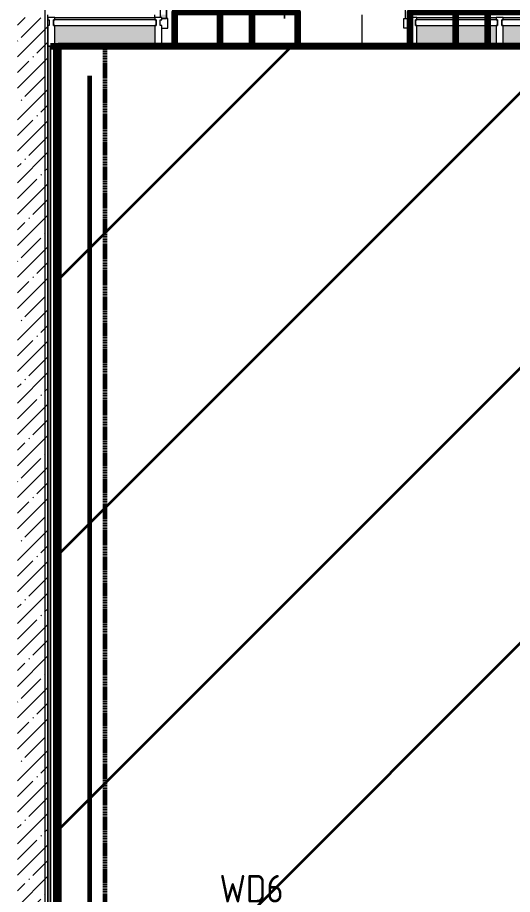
# Model space of a CAD drawing. Header units: millimetres. Extents: x -249154 to 415037, y -45458 to 354837.
# Drawn here: x 3575 to 7163, y 1410 to 7764 of the extents above; entities that cross this region are included whole.
import ezdxf

# ---------------------------------------------------------------- set-up
doc = ezdxf.new("R2010")
doc.units = ezdxf.units.MM
doc.linetypes.add('Штрих короткий', pattern=[600, 300, -300])
for name, color, linetype, lineweight in [('2)1 штукатурка', 4, 'Continuous', 35), ('2)2 штукатурка', 5, 'Continuous', 50), ('3)1 шпаклевка', 4, 'Continuous', 35), ('3.4) Ремонт базовой шпаклевки', 6, 'Continuous', 60), ('3.4) Шп. фин 4 в 529 поз 11227м2', 6, 'Continuous', 140), ('3.5) Ремонт финишной шпаклевки', 3, 'Continuous', 60), ('4) демонтаж НЗ №2', 1, 'Continuous', 35), ('4.1) Дм уборка мусора НЗ 2', 20, 'Continuous', 35), ('5.5) Перег WD5', 3, 'Continuous', 60), ('5.6) Перегародка WD6', 6, 'Continuous', 40), ('501 заделка отвертсии ком', 5, 'Continuous', 158), ('549 штукатурка гипсом', 40, 'Continuous', 60), ('666 покраска FK1', 211, 'Continuous', 60), ('A-DETL-GENF', 7, 'Continuous', 9), ('A-FLOR', 7, 'Continuous', 9), ('A-GLAZ-CURT', 7, 'Continuous', 9), ('A-GLAZ-CURT-1', 7, 'Continuous', 5), ('A-GLAZ-CURT-2', 7, 'Continuous', 20), ('A-GLAZ-CWMG', 7, 'Continuous', 9), ('A-GLAZ-CWMG-1', 7, 'Continuous', 20), ('I-WALL', 7, 'Continuous', 5), ('Оси', 7, 'Continuous', 9)]:
    doc.layers.add(name, color=color, linetype=linetype, lineweight=lineweight)
for name, color, linetype, lineweight, true_color in [('A-DOOR-1', 7, 'Continuous', 5, 0xc0c0c0), ('A-WALL-1', 9, 'Continuous', 5, 0x808080), ('A-WALL-FNSH-1', 9, 'Continuous', 5, 0x808080)]:
    doc.layers.add(name, color=color, linetype=linetype, lineweight=lineweight, true_color=true_color)
doc.layers.add('A-FLOR-PATT-1', color=7, linetype='Continuous', lineweight=9, true_color=0xeef6ff, transparency=0.5)
doc.styles.add('GOST Common_1', font='', dxfattribs={"width": 0.9, "height": 250})
doc.styles.add('ISOCPEUR_1', font='isocpeur.ttf', dxfattribs={"height": 350})
doc.styles.add('ISOCPEUR_4', font='isocpeur.ttf', dxfattribs={"width": 0.9, "height": 1000})
doc.styles.get('GOST Common_1').set_extended_font_data('GOST Common')
doc.dimstyles.new('ISO-2_0_0_9К_Средний_округл2_1', dxfattribs={"dimscale": 304.8, "dimtxt": 995.981176, "dimasz": 2.46063, "dimexe": 1.968504, "dimexo": 0, "dimgap": 0, "dimtad": 1, "dimdec": 0, "dimrnd": 10, "dimzin": 0, "dimdsep": 46, "dimtxsty": 'ISOCPEUR_4', "dimblk1": 'OBLIQUE', "dimblk2": 'OBLIQUE', "dimsah": 1, "dimcen": 0.09, "dimdle": 1.968504, "dimazin": 0, "dimtfac": 1, "dimtdec": 4, "dimtix": 1, "dimtmove": 0, "dimatfit": 3, "dimfxl": 1, "dimtvp": 1, "dimtolj": 1, "dimtzin": 0, "dimarcsym": 2})

# ---------------------------------------------------------------- blocks, each defined once
blk = doc.blocks.new('Системная панель - Стекло - 40мм-31924845-Объем проектирования 1 этажа')
at = {"layer": 'A-GLAZ-CURT-2'}
for p, q in [((300, 40), (-300, 40)), ((-300, 40), (-300, 0)), ((-300, 0), (300, 0)), ((300, 0), (300, 40))]:
    blk.add_line(p, q, dxfattribs=at)
blk = doc.blocks.new('Прямоугольный импост - Импост структурный с накладкой - 190мм-31923628-Объем проектирования 1 этажа')
at = {"layer": 'A-GLAZ-CWMG'}
for points in [[(7610, 7883), (7610, 7900), (7030, 7900), (7030, 7883)], [(7610, 7693), (7610, 7843), (7030, 7843), (7030, 7693)]]:
    blk.add_hatch(color=256, dxfattribs=at).paths.add_polyline_path(points)
for p, q in [((7030, 7900), (7610, 7900)), ((7030, 7693), (7610, 7693))]:
    blk.add_line(p, q, dxfattribs=at)
blk = doc.blocks.new('Прямоугольный импост - Импост структурный с накладкой - 190мм-31924846-Объем проектирования 1 этажа')
at = {"layer": 'A-GLAZ-CWMG-1'}
for p, q in [((-50, 0), (-50, 17)), ((-50, 17), (0, 17)), ((-40, 0), (-50, 0)), ((-40, -40), (-40, 0)), ((0, 0), (-10, 0)), ((-10, 0), (-10, -40)), ((0, 17), (0, 0)), ((-50, -190), (-50, -40)), ((-50, -40), (-40, -40)), ((-10, -40), (0, -40)), ((0, -40), (0, -190)), ((0, -190), (-50, -190))]:
    blk.add_line(p, q, dxfattribs=at)
blk = doc.blocks.new('Прямоугольный импост - Импост структурный с накладкой - 190мм-31924841-Объем проектирования 1 этажа')
at = {"layer": 'A-GLAZ-CWMG-1'}
for p, q in [((-25, 0), (-25, 17)), ((-25, 17), (25, 17)), ((-15, 0), (-25, 0)), ((-15, -40), (-15, 0)), ((25, 0), (15, 0)), ((15, 0), (15, -40)), ((25, 17), (25, 0)), ((-25, -190), (-25, -40)), ((-25, -40), (-15, -40)), ((15, -40), (25, -40)), ((25, -40), (25, -190)), ((25, -190), (-25, -190))]:
    blk.add_line(p, q, dxfattribs=at)
blk = doc.blocks.new('Системная панель - Стекло - 40мм-31924851-Объем проектирования 1 этажа')
at = {"layer": 'A-GLAZ-CURT-2'}
for p, q in [((297.5, 40), (-297.5, 40)), ((-297.5, 40), (-297.5, 0)), ((-297.5, 0), (297.5, 0)), ((297.5, 0), (297.5, 40))]:
    blk.add_line(p, q, dxfattribs=at)
blk = doc.blocks.new('Дверь_Витражная_остекление_ - ДВН_CОШ в витраже В-6-31924853-Объем проектирования 1 этажа')
at = {"layer": 'A-DETL-GENF'}
for p, q in [((-900, 60), (-855, 60)), ((-855, 60), (-855, -10)), ((900, 60), (855, 60)), ((855, 60), (855, -10)), ((-910, -930), (-910, -17)), ((-910, -17), (-910, -930)), ((-865, -10), (-900, -10)), ((-865, -10), (-900, -10)), ((-855, -10), (-900, -10)), ((-865, -930), (-865, -10)), ((-865, -930), (-865, -10)), ((855, -10), (900, -10)), ((865, -10), (900, -10)), ((865, -910), (865, -10)), ((865, -10), (865, -910)), ((900, -10), (865, -10)), ((910, -910), (910, -17)), ((910, -910), (910, -17)), ((-910, -90), (-865, -90)), ((-900, -850), (-900, -90)), ((-856, -850), (-856, -90)), ((856, -830), (856, -90)), ((910, -90), (865, -90)), ((900, -830), (900, -90)), ((-910, -850), (-865, -850)), ((910, -830), (865, -830)), ((-910, -930), (-865, -930)), ((-910, -930), (-865, -930)), ((910, -910), (865, -910)), ((865, -910), (910, -910))]:
    blk.add_line(p, q, dxfattribs=at)
at = {"layer": 'A-DOOR-1'}
for p, q in [((-910, -930), (-910, -17)), ((910, -910), (910, -17))]:
    blk.add_line(p, q, dxfattribs=at)
for centre, radius, start, end in [((-910, -10), 920, 270, 0), ((910, -10), 900, 180, 270)]:
    blk.add_arc(centre, radius, start, end, dxfattribs=at)
blk = doc.blocks.new('Системная панель - Стекло - 40мм-31924990-Объем проектирования 1 этажа')
at = {"layer": 'A-GLAZ-CURT-1'}
h = blk.add_hatch(dxfattribs=at)
h.set_pattern_fill('FP_188', color=256, style=0, pattern_type=2)
h.set_pattern_definition([(225, (4342.5, 7683), (565.685, -565.685), [400, -1200]), (225, (4742.5, 7883), (565.685, -565.685), [1200, -400]), (225, (3942.5, 8083), (565.685, -565.685), [400, -1200])])
h.paths.add_polyline_path([(372.5, 40), (-372.5, 40), (-372.5, 0), (372.5, 0), (372.5, 3)])
at = {"layer": 'A-GLAZ-CURT-2'}
for p, q in [((372.5, 40), (-372.5, 40)), ((-372.5, 40), (-372.5, 0)), ((-372.5, 0), (372.5, 0)), ((372.5, 0), (372.5, 40))]:
    blk.add_line(p, q, dxfattribs=at)
blk = doc.blocks.new('Прямоугольный импост - Импост структурный с накладкой - 190мм-23800918-Объем проектирования 1 этажа')
at = {"layer": 'A-GLAZ-CWMG'}
for points in [[(4505, 7883), (4505, 7900), (3780, 7900), (3780, 7883), (4060, 7883)], [(3803.3, 7693), (4505, 7693), (4505, 7843), (3780, 7843), (3780, 7693)]]:
    blk.add_hatch(color=256, dxfattribs=at).paths.add_polyline_path(points)
for p, q in [((3780, 7900), (4505, 7900)), ((3780, 7693), (4505, 7693))]:
    blk.add_line(p, q, dxfattribs=at)
blk = doc.blocks.new('Прямоугольный импост - Импост структурный с накладкой - 190мм-31923825-Объем проектирования 1 этажа')
at = {"layer": 'A-GLAZ-CWMG'}
for points in [[(6405, 7883), (6980, 7883), (6980, 7900), (6405, 7900)], [(6810, 7693), (6980, 7693), (6980, 7843), (6405, 7843), (6405, 7693)]]:
    blk.add_hatch(color=256, dxfattribs=at).paths.add_polyline_path(points)
for p, q in [((6405, 7900), (6980, 7900)), ((6405, 7693), (6980, 7693))]:
    blk.add_line(p, q, dxfattribs=at)
blk = doc.blocks.new('Прямоугольный импост - Импост структурный с накладкой - 190мм-31924844-Объем проектирования 1 этажа')
at = {"layer": 'A-GLAZ-CWMG-1'}
for p, q in [((-25, 0), (-25, 17)), ((-25, 17), (25, 17)), ((-15, 0), (-25, 0)), ((-15, -40), (-15, 0)), ((25, 0), (15, 0)), ((15, 0), (15, -40)), ((25, 17), (25, 0)), ((-25, -190), (-25, -40)), ((-25, -40), (-15, -40)), ((15, -40), (25, -40)), ((25, -40), (25, -190)), ((25, -190), (-25, -190))]:
    blk.add_line(p, q, dxfattribs=at)
blk = doc.blocks.new('_Oblique')
at = {"color": 0, "linetype": 'ByBlock', "lineweight": -2}
blk.add_line((-0.5, -0.5), (0.5, 0.5), dxfattribs=at)
blk = doc.blocks.new('*D2055')
at = {"layer": '5.5) Перег WD5', "color": 0, "lineweight": -2, "transparency": 16777216}
for p, q in [((7724.7, 383.9), (7724.7, 1481.6)), ((6894.7, 987.7), (6894.7, 281.6)), ((6294.7, 881.6), (8324.7, 881.6))]:
    blk.add_line(p, q, dxfattribs=at)
at = {"layer": 'Defpoints', "color": 0, "transparency": 16777216}
for p in [(6894.7, 987.7), (7724.7, 881.6), (7724.7, 383.9)]:
    blk.add_point(p, dxfattribs=at)
at = {"layer": '5.5) Перег WD5', "color": 0, "lineweight": -2, "transparency": 16777216, "xscale": 304.8, "yscale": 304.8, "zscale": 304.8, "rotation": 180}
blk.add_blockref('_Oblique', (6894.7, 881.6), dxfattribs=at)
at = {"layer": '5.5) Перег WD5', "color": 0, "lineweight": -2, "transparency": 16777216, "xscale": 304.8, "yscale": 304.8, "zscale": 304.8}
blk.add_blockref('_Oblique', (7724.7, 881.6), dxfattribs=at)
at = {"layer": '5.5) Перег WD5', "color": 0, "lineweight": 25, "transparency": 16777216, "insert": (7309.7, 1056.6), "char_height": 350, "width": 455.087, "attachment_point": 5, "style": 'ISOCPEUR_1'}
blk.add_mtext('\\A1;830', dxfattribs=at)

msp = doc.modelspace()

# ---------------------------------------------------------------- hatches: boundary and pattern name
at = {"layer": '4.1) Дм уборка мусора НЗ 2'}
h = msp.add_hatch(dxfattribs=at)
h.set_pattern_fill('ANSI31', color=1, scale=444)
h.paths.add_polyline_path([(14279.7, 7553.9), (12844.7, 7553.9), (12845.7, 6912.9), (11523.7, 6912.9), (11541.5, 7027.5), (11523.7, 7542.9), (8825.7, 7542.9), (8825.7, 6983.9), (7724.7, 7003.9), (7703.7, 7556.9), (3870.3, 7556.9), (3870.3, 383.9), (6873.7, 383.9), (6873.7, 384.9), (8344.4, 384.9), (8344.4, 383.9), (9403.4, 383.9), (9403.4, 384.9), (9995.7, 384.9), (12203.7, 383.9), (12203.7, 385.4), (12843.3, 363.3), (12843.3, 383.9), (14938.4, 383.9), (14937.2, 371.4), (15695.7, 384.9), (15695.7, 308.9), (16553.5, 308.9), (17343.8, 365.3), (17343.8, 383.9), (20540.8, 383.9), (20553.7, 4232.9), (14279.7, 4253.9)])
at = {"layer": 'A-FLOR-PATT-1'}
h = msp.add_hatch(color=256, dxfattribs=at)
h.paths.add_polyline_path([(4654.7, 7756.9), (4654.7, 7783.9), (4609.7, 7783.9), (4609.7, 7763.9), (4619.7, 7763.9), (4619.7, 7756.9)])
h.paths.add_polyline_path([(14244.7, 7766.9), (14289.7, 7766.9), (14289.7, 7783.9), (14244.7, 7783.9)])
h.paths.add_polyline_path([(12979.7, 7766.9), (13024.7, 7766.9), (13024.7, 7783.9), (12979.7, 7783.9)])
at = {"layer": 'I-WALL'}
h = msp.add_hatch(dxfattribs=at)
h.set_pattern_fill('FP_1', color=256, style=0, pattern_type=2)
h.set_pattern_definition([(45, (64.7, -136.06), (-114.0493, 114.0493), []), (45, (178.75, -136.06), (-114.0493, 114.0493), [201.612, -40.322, 6.706, -33.617])])
h.paths.add_polyline_path([(3794.7, -16.1), (3794.7, 7763.9), (3574.7, 7763.9), (3574.7, -16.1), (3728.4, -16.1)])
h = msp.add_hatch(dxfattribs=at)
h.set_pattern_fill('FP_191', color=256, style=0, pattern_type=2)
h.set_pattern_definition([(0, (64.7, -136.06), (243.84, 60.96), [20.117, -162.763, 20.117, -162.763, -975.36]), (0, (64.7, -136.06), (243.84, 60.96), [-365.76, 20.117, -345.643, 20.117, -162.763, -426.72]), (0, (64.7, -136.06), (243.84, 60.96), [-914.4, 20.117, -101.803, 20.117, -284.683]), (120, (156.14, -105.58), (-174.7129, 180.69163), [20.117, -162.763, 20.117, -162.763, -975.36]), (120, (156.14, -105.58), (-174.7129, 180.69163), [-365.76, 20.117, -345.643, 20.117, -162.763, -426.72]), (120, (156.14, -105.58), (-174.7129, 180.69163), [-914.4, 20.117, -101.803, 20.117, -284.683]), (240, (186.62, 16.34), (-69.1271, -241.65163), [20.117, -162.763, 20.117, -162.763, -975.36]), (240, (186.62, 16.34), (-69.1271, -241.65163), [-365.76, 20.117, -345.643, 20.117, -162.763, -426.72]), (240, (186.62, 16.34), (-69.1271, -241.65163), [-914.4, 20.117, -101.803, 20.117, -284.683])])
h.paths.add_polyline_path([(3794.7, 13.9), (3814.7, 14.2), (3813.2, 7556.9), (3794.7, 7556.9), (3794.7, 78.8)])

# ---------------------------------------------------------------- linework, layer by layer
at = {"layer": '2)1 штукатурка'}
msp.add_lwpolyline([(3813.7, 7556.9), (7702.7, 7556.9), (7723.7, 7003.9), (8803.7, 7003.9), (8803.7, 7563.9), (11623.7, 7563.9), (11522.7, 6912.9), (12844.7, 6912.9), (12843.7, 7553.9), (14278.7, 7553.9), (14278.7, 4253.9), (20552.7, 4232.9), (20538.6, 4.9), (19402.7, -36.1)], dxfattribs=at)
at = {"layer": '2)2 штукатурка'}
msp.add_lwpolyline([(3844.7, 7556.9), (3844.7, 13.9), (6874.7, -36.1)], dxfattribs=at)
at = {"layer": '3)1 шпаклевка'}
msp.add_lwpolyline([(7723.9, 7556.9), (3869.6, 7556.9), (3869.6, 13.9), (6872.9, 13.9), (6872.9, 384.9), (8323.7, 384.9)], dxfattribs=at)
at = {"layer": '3.4) Ремонт базовой шпаклевки', "linetype": 'Штрих короткий', "ltscale": 0.01}
msp.add_lwpolyline([(4098.3, 384.9), (4098.3, 7340.4)], dxfattribs=at)
at = {"layer": '3.4) Шп. фин 4 в 529 поз 11227м2'}
for points in [[(3814.7, 7556.9), (7703.7, 7556.9), (7724.7, 7003.9), (8804.7, 7003.9), (8804.7, 7563.9), (11624.7, 7563.9), (11523.7, 6912.9), (12845.7, 6912.9), (12844.7, 7553.9), (14279.7, 7553.9), (14279.7, 4253.9), (20553.7, 4232.9), (20539.6, 4.9), (19403.7, -36.1)], [(7724.7, 7556.9), (3870.3, 7556.9), (3870.3, 13.9), (6873.7, 13.9), (6873.7, 384.9), (8324.4, 384.9)]]:
    msp.add_lwpolyline(points, dxfattribs=at)
at = {"layer": '3.5) Ремонт финишной шпаклевки', "linetype": 'Штрих короткий', "ltscale": 0.01}
msp.add_lwpolyline([(7433.9, 6899.2), (7384.7, 7556.9), (4207.2, 7556.9), (4207.2, 584.4), (20304.9, 584.4), (20304.9, 4082.6), (14074.7, 4082.6), (14074.7, 7260.6)], dxfattribs=at)
at = {"layer": '4) демонтаж НЗ №2'}
for points in [[(3814.7, 7556.9), (7703.7, 7556.9), (7724.7, 7003.9), (8804.7, 7003.9), (8804.7, 7563.9), (11624.7, 7563.9), (11523.7, 6912.9), (12845.7, 6912.9), (12844.7, 7553.9), (14279.7, 7553.9), (14279.7, 4253.9), (20553.7, 4232.9), (20539.6, 4.9), (19403.7, -36.1)], [(7724.7, 7556.9), (3870.3, 7556.9), (3870.3, 13.9), (6873.7, 13.9), (6873.7, 384.9), (8324.4, 384.9)]]:
    msp.add_lwpolyline(points, dxfattribs=at)
at = {"layer": '501 заделка отвертсии ком', "ltscale": 0.5}
for points in [[(4711.5, 7556.9), (5276.8, 7556.9), (5276.8, 7802.8), (4711.5, 7802.8)], [(5041.4, 7556.9), (5606.8, 7556.9), (5606.8, 7802.8), (5041.4, 7802.8)], [(6419.7, 7556.9), (6985, 7556.9), (6985, 7802.8), (6419.7, 7802.8)], [(6749.6, 7556.9), (7315, 7556.9), (7315, 7802.8), (6749.6, 7802.8)]]:
    msp.add_lwpolyline(points, close=True, dxfattribs=at)
at = {"layer": '549 штукатурка гипсом', "ltscale": 0.01}
msp.add_lwpolyline([(4098.3, 384.9), (4098.3, 7340.4)], dxfattribs=at)
at = {"layer": '666 покраска FK1'}
msp.add_lwpolyline([(7724.7, 7556.9), (3870.3, 7556.9), (3870.3, 13.9), (6873.7, 13.9), (6873.7, 384.9), (8324.4, 384.9)], dxfattribs=at)
at = {"layer": 'A-FLOR'}
for p, q in [((4569.7, 7763.9), (4569.7, 7783.9)), ((6069.7, 7783.9), (6069.7, 7556.9)), ((3814.7, 5392.2), (3814.7, 7556.9)), ((3870.3, 7556.9), (4569.7, 7556.9)), ((6069.7, 7556.9), (7674.7, 7556.9)), ((3814.7, 386.7), (3814.7, 5391.3))]:
    msp.add_line(p, q, dxfattribs=at)
at = {"layer": 'A-WALL-1'}
for p, q in [((3794.7, -236.1), (3794.7, 7783.9)), ((3814.7, 7556.9), (3794.7, 7556.9)), ((3794.7, 7556.9), (3794.7, 13.9))]:
    msp.add_line(p, q, dxfattribs=at)
at = {"layer": 'A-WALL-FNSH-1'}
for p, q in [((3815.7, 7553.9), (3814.7, 7553.9)), ((3815.7, 4.9), (3815.7, 7553.9)), ((3814.7, 5392.2), (3814.7, 13.9))]:
    msp.add_line(p, q, dxfattribs=at)
at = {"layer": 'Оси'}
msp.add_lwpolyline([(3774.7, -2042.3), (3774.7, 2957.7), (3774.7, 22262), (3774.7, 27262)], dxfattribs=at)

# ---------------------------------------------------------------- block references
at = {"layer": 'A-DOOR-1', "rotation": 180}
msp.add_blockref('Дверь_Витражная_остекление_ - ДВН_CОШ в витраже В-6-31924853-Объем проектирования 1 этажа', (5519.7, 7746.9), dxfattribs=at)
at = {"layer": 'A-GLAZ-CURT', "rotation": 180}
for name, p in [('Системная панель - Стекло - 40мм-31924990-Объем проектирования 1 этажа', (4207.2, 7746.9)), ('Системная панель - Стекло - 40мм-31924851-Объем проектирования 1 этажа', (6757.2, 7746.9)), ('Системная панель - Стекло - 40мм-31924845-Объем проектирования 1 этажа', (7384.7, 7746.9))]:
    msp.add_blockref(name, p, dxfattribs=at)
at = {"layer": 'A-GLAZ-CWMG', "extrusion": (0, 0, -1)}
for name, p in [('Прямоугольный импост - Импост структурный с накладкой - 190мм-31924846-Объем проектирования 1 этажа', (-3794.7, 7746.9)), ('Прямоугольный импост - Импост структурный с накладкой - 190мм-31924841-Объем проектирования 1 этажа', (-4594.7, 7746.9)), ('Прямоугольный импост - Импост структурный с накладкой - 190мм-31924841-Объем проектирования 1 этажа', (-6444.7, 7746.9)), ('Прямоугольный импост - Импост структурный с накладкой - 190мм-31924844-Объем проектирования 1 этажа', (-7069.7, 7746.9))]:
    msp.add_blockref(name, p, dxfattribs=at)
at = {"layer": 'A-GLAZ-CWMG'}
for name in ['Прямоугольный импост - Импост структурный с накладкой - 190мм-23800918-Объем проектирования 1 этажа', 'Прямоугольный импост - Импост структурный с накладкой - 190мм-31923825-Объем проектирования 1 этажа', 'Прямоугольный импост - Импост структурный с накладкой - 190мм-31923628-Объем проектирования 1 этажа']:
    msp.add_blockref(name, (64.7, -136.1), dxfattribs=at)

# ---------------------------------------------------------------- texts
at = {"layer": '5.6) Перегародка WD6', "color": 18, "lineweight": 25, "true_color": 0x000000, "char_height": 200, "attachment_point": 1, "style": 'GOST Common_1'}
for s, insert, width in [('\\fGOST Common|b0|i0|c204|p34|;\\W.9; ', (7065.5, 1895.5), 79.367), ('WD6', (5039.1, 1551.5), 584.43)]:
    msp.add_mtext(s, dxfattribs=dict(at, insert=insert, width=width))

# ---------------------------------------------------------------- dimensions: what is measured, and where the dimension line sits
at = {"layer": '5.5) Перег WD5', "color": 18, "lineweight": 25, "true_color": 0x000000}
dim = msp.add_linear_dim(base=(7724.7, 881.6), p1=(6894.7, 987.7), p2=(7724.7, 383.9), dimstyle='ISO-2_0_0_9К_Средний_округл2_1', override={"dimasz": 1, "dimpost": '<>', "dimtxsty": 'ISOCPEUR_1', "dimfxl": 1026.356407}, dxfattribs=at)
dim.commit()
dim.dimension.update_dxf_attribs({"geometry": '*D2055', "text_midpoint": (7309.7, 1056.6)})

doc.saveas('drawing.dxf')
